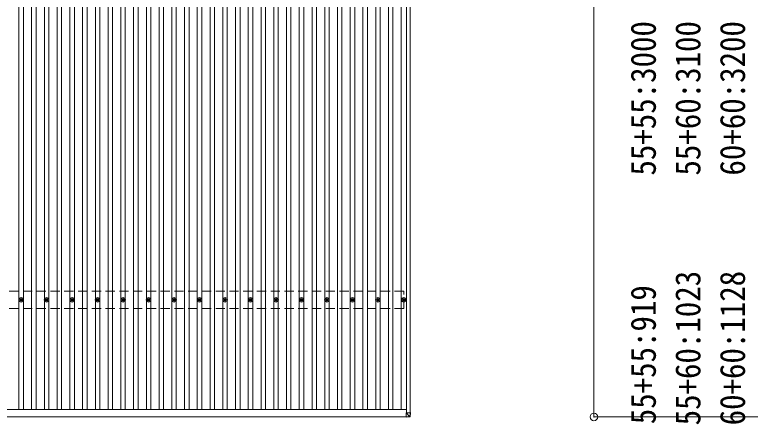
# Model space of a CAD drawing. Units: millimetres at full size, sheet at 1:60; details may follow other scales. Extents: x -16864 to 16864, y -11640 to 11640.
# Drawn here: x -11168 to -5396, y -1158 to 2054 of the extents above; entities that cross this region are included whole.
import ezdxf
from ezdxf.enums import TextEntityAlignment as Align

# ---------------------------------------------------------------- set-up
doc = ezdxf.new("R2010")
doc.units = ezdxf.units.MM
doc.header["$LTSCALE"] = 60
doc.header["$PDMODE"] = 32
doc.header["$PDSIZE"] = 60
doc.linetypes.add('DASHED1', pattern=[1.8, 1.2, -0.6])
for name, color, linetype, lineweight in [('1-1', 2, 'Continuous', 9), ('1-2', 134, 'Continuous', 9), ('1-3', 5, 'Continuous', 5), ('1-4', 2, 'DASHED1', 9), ('1-5', 6, 'Continuous', 9), ('1-8', 6, 'Continuous', 9)]:
    doc.layers.add(name, color=color, linetype=linetype, lineweight=lineweight)
doc.styles.add('ＭＳ ゴシック', font='')
doc.styles.get('ＭＳ ゴシック').set_extended_font_data('MS Gothic')

msp = doc.modelspace()

# ---------------------------------------------------------------- linework, layer by layer
at = {"layer": '1-1'}
for p, q in [((-8134.72, -1043.06), (-8134.72, 9674.52)), ((-8094.22, -1068.45), (-8094.22, 4295.09)), ((-8065.22, -1066.35), (-8065.22, 4295.09)), ((-13540.22, -1043.06), (-8094.22, -1043.06)), ((-13538.73, -1100.86), (-8096.52, -1100.86))]:
    msp.add_line(p, q, dxfattribs=at)
at = {"layer": '1-2'}
for p, q in [((-11134.72, -1043.06), (-11134.72, 9674.52)), ((-11099.72, -1043.06), (-11099.72, 9674.52)), ((-11034.72, -1043.06), (-11034.72, 9674.52)), ((-10999.72, -1043.06), (-10999.72, 9674.52)), ((-10934.72, -1043.06), (-10934.72, 9674.52)), ((-10899.72, -1043.06), (-10899.72, 9674.52)), ((-10834.72, -1043.06), (-10834.72, 9674.52)), ((-10799.72, -1043.06), (-10799.72, 9674.52)), ((-10734.72, -1043.06), (-10734.72, 9674.52)), ((-10699.72, -1043.06), (-10699.72, 9674.52)), ((-10634.72, -1043.06), (-10634.72, 9674.52)), ((-10599.72, -1043.06), (-10599.72, 9674.52)), ((-10534.72, -1043.06), (-10534.72, 9674.52)), ((-10499.72, -1043.06), (-10499.72, 9674.52)), ((-10434.72, -1043.06), (-10434.72, 9674.52)), ((-10399.72, -1043.06), (-10399.72, 9674.52)), ((-10334.72, -1043.06), (-10334.72, 9674.52)), ((-10299.72, -1043.06), (-10299.72, 9674.52)), ((-10234.72, -1043.06), (-10234.72, 9674.52)), ((-10199.72, -1043.06), (-10199.72, 9674.52)), ((-10134.72, -1043.06), (-10134.72, 9674.52)), ((-10099.72, -1043.06), (-10099.72, 9674.52)), ((-10034.72, -1043.06), (-10034.72, 9674.52)), ((-9999.72, -1043.06), (-9999.72, 9674.52)), ((-9934.72, -1043.06), (-9934.72, 9674.52)), ((-9899.72, -1043.06), (-9899.72, 9674.52)), ((-9834.72, -1043.06), (-9834.72, 9674.52)), ((-9799.72, -1043.06), (-9799.72, 9674.52)), ((-9734.72, -1043.06), (-9734.72, 9674.52)), ((-9699.72, -1043.06), (-9699.72, 9674.52)), ((-9634.72, -1043.06), (-9634.72, 9674.52)), ((-9599.72, -1043.06), (-9599.72, 9674.52)), ((-9534.72, -1043.06), (-9534.72, 9674.52)), ((-9499.72, -1043.06), (-9499.72, 9674.52)), ((-9434.72, -1043.06), (-9434.72, 9674.52)), ((-9399.72, -1043.06), (-9399.72, 9674.52)), ((-9334.72, -1043.06), (-9334.72, 9674.52)), ((-9299.72, -1043.06), (-9299.72, 9674.52)), ((-9234.72, -1043.06), (-9234.72, 9674.52)), ((-9199.72, -1043.06), (-9199.72, 9674.52)), ((-9134.72, -1043.06), (-9134.72, 9674.52)), ((-9099.72, -1043.06), (-9099.72, 9674.52)), ((-9034.72, -1043.06), (-9034.72, 9674.52)), ((-8999.72, -1043.06), (-8999.72, 9674.52)), ((-8934.72, -1043.06), (-8934.72, 9674.52)), ((-8899.72, -1043.06), (-8899.72, 9674.52)), ((-8834.72, -1043.06), (-8834.72, 9674.52)), ((-8799.72, -1043.06), (-8799.72, 9674.52)), ((-8734.72, -1043.06), (-8734.72, 9674.52)), ((-8699.72, -1043.06), (-8699.72, 9674.52)), ((-8634.72, -1043.06), (-8634.72, 9674.52)), ((-8599.72, -1043.06), (-8599.72, 9674.52)), ((-8534.72, -1043.06), (-8534.72, 9674.52)), ((-8499.72, -1043.06), (-8499.72, 9674.52)), ((-8434.72, -1043.06), (-8434.72, 9674.52)), ((-8399.72, -1043.06), (-8399.72, 9674.52)), ((-8334.72, -1043.06), (-8334.72, 9674.52)), ((-8299.72, -1043.06), (-8299.72, 9674.52)), ((-8234.72, -1043.06), (-8234.72, 9674.52)), ((-8199.72, -1043.06), (-8199.72, 9674.52))]:
    msp.add_line(p, q, dxfattribs=at)
at = {"layer": '1-3'}
for p, q in [((-11118.97, -172.34), (-11118.97, -176.75)), ((-11115.47, -172.34), (-11115.47, -176.75)), ((-10918.97, -172.34), (-10918.97, -176.75)), ((-10915.47, -172.34), (-10915.47, -176.75)), ((-10718.97, -172.34), (-10718.97, -176.75)), ((-10715.47, -172.34), (-10715.47, -176.75)), ((-10518.97, -172.34), (-10518.97, -176.75)), ((-10515.47, -172.34), (-10515.47, -176.75)), ((-10318.97, -172.34), (-10318.97, -176.75)), ((-10315.47, -172.34), (-10315.47, -176.75)), ((-10118.97, -172.34), (-10118.97, -176.75)), ((-10115.47, -172.34), (-10115.47, -176.75)), ((-9918.97, -172.34), (-9918.97, -176.75)), ((-9915.47, -172.34), (-9915.47, -176.75)), ((-9718.97, -172.34), (-9718.97, -176.75)), ((-9715.47, -172.34), (-9715.47, -176.75)), ((-9518.97, -172.34), (-9518.97, -176.75)), ((-9515.47, -172.34), (-9515.47, -176.75)), ((-9318.97, -172.34), (-9318.97, -176.75)), ((-9315.47, -172.34), (-9315.47, -176.75)), ((-9118.97, -172.34), (-9118.97, -176.75)), ((-9115.47, -172.34), (-9115.47, -176.75)), ((-8918.97, -172.34), (-8918.97, -176.75)), ((-8915.47, -172.34), (-8915.47, -176.75)), ((-8718.97, -172.34), (-8718.97, -176.75)), ((-8715.47, -172.34), (-8715.47, -176.75)), ((-8518.97, -172.34), (-8518.97, -176.75)), ((-8515.47, -172.34), (-8515.47, -176.75)), ((-8318.97, -172.34), (-8318.97, -176.75)), ((-8315.47, -172.34), (-8315.47, -176.75)), ((-8116.22, -172.34), (-8116.22, -176.75)), ((-8112.72, -172.34), (-8112.72, -176.75)), ((-11127.22, -180.59), (-11122.8, -180.59)), ((-11127.22, -184.09), (-11122.8, -184.09)), ((-11118.97, -187.92), (-11118.97, -192.33)), ((-11115.47, -187.92), (-11115.47, -192.33)), ((-11111.64, -180.59), (-11107.22, -180.59)), ((-11111.64, -184.09), (-11107.22, -184.09)), ((-10927.22, -180.59), (-10922.8, -180.59)), ((-10927.22, -184.09), (-10922.8, -184.09)), ((-10918.97, -187.92), (-10918.97, -192.33)), ((-10915.47, -187.92), (-10915.47, -192.33)), ((-10911.64, -180.59), (-10907.22, -180.59)), ((-10911.64, -184.09), (-10907.22, -184.09)), ((-10727.22, -180.59), (-10722.8, -180.59)), ((-10727.22, -184.09), (-10722.8, -184.09)), ((-10718.97, -187.92), (-10718.97, -192.33)), ((-10715.47, -187.92), (-10715.47, -192.33)), ((-10711.64, -180.59), (-10707.22, -180.59)), ((-10711.64, -184.09), (-10707.22, -184.09)), ((-10527.22, -180.59), (-10522.8, -180.59)), ((-10527.22, -184.09), (-10522.8, -184.09)), ((-10518.97, -187.92), (-10518.97, -192.33)), ((-10515.47, -187.92), (-10515.47, -192.33)), ((-10511.64, -180.59), (-10507.22, -180.59)), ((-10511.64, -184.09), (-10507.22, -184.09)), ((-10327.22, -180.59), (-10322.8, -180.59)), ((-10327.22, -184.09), (-10322.8, -184.09)), ((-10318.97, -187.92), (-10318.97, -192.33)), ((-10315.47, -187.92), (-10315.47, -192.33)), ((-10311.64, -180.59), (-10307.22, -180.59)), ((-10311.64, -184.09), (-10307.22, -184.09)), ((-10127.22, -180.59), (-10122.8, -180.59)), ((-10127.22, -184.09), (-10122.8, -184.09)), ((-10118.97, -187.92), (-10118.97, -192.33)), ((-10115.47, -187.92), (-10115.47, -192.33)), ((-10111.64, -180.59), (-10107.22, -180.59)), ((-10111.64, -184.09), (-10107.22, -184.09)), ((-9927.22, -180.59), (-9922.8, -180.59)), ((-9927.22, -184.09), (-9922.8, -184.09)), ((-9918.97, -187.92), (-9918.97, -192.33)), ((-9915.47, -187.92), (-9915.47, -192.33)), ((-9911.64, -180.59), (-9907.22, -180.59)), ((-9911.64, -184.09), (-9907.22, -184.09)), ((-9727.22, -180.59), (-9722.8, -180.59)), ((-9727.22, -184.09), (-9722.8, -184.09)), ((-9718.97, -187.92), (-9718.97, -192.33)), ((-9715.47, -187.92), (-9715.47, -192.33)), ((-9711.64, -180.59), (-9707.22, -180.59)), ((-9711.64, -184.09), (-9707.22, -184.09)), ((-9527.22, -180.59), (-9522.8, -180.59)), ((-9527.22, -184.09), (-9522.8, -184.09)), ((-9518.97, -187.92), (-9518.97, -192.33)), ((-9515.47, -187.92), (-9515.47, -192.33)), ((-9511.64, -180.59), (-9507.22, -180.59)), ((-9511.64, -184.09), (-9507.22, -184.09)), ((-9327.22, -180.59), (-9322.8, -180.59)), ((-9327.22, -184.09), (-9322.8, -184.09)), ((-9318.97, -187.92), (-9318.97, -192.33)), ((-9315.47, -187.92), (-9315.47, -192.33)), ((-9311.64, -180.59), (-9307.22, -180.59)), ((-9311.64, -184.09), (-9307.22, -184.09)), ((-9127.22, -180.59), (-9122.8, -180.59)), ((-9127.22, -184.09), (-9122.8, -184.09)), ((-9118.97, -187.92), (-9118.97, -192.33)), ((-9115.47, -187.92), (-9115.47, -192.33)), ((-9111.64, -180.59), (-9107.22, -180.59)), ((-9111.64, -184.09), (-9107.22, -184.09)), ((-8927.22, -180.59), (-8922.8, -180.59)), ((-8927.22, -184.09), (-8922.8, -184.09)), ((-8918.97, -187.92), (-8918.97, -192.33)), ((-8915.47, -187.92), (-8915.47, -192.33)), ((-8911.64, -180.59), (-8907.22, -180.59)), ((-8911.64, -184.09), (-8907.22, -184.09)), ((-8727.22, -180.59), (-8722.8, -180.59)), ((-8727.22, -184.09), (-8722.8, -184.09)), ((-8718.97, -187.92), (-8718.97, -192.33)), ((-8715.47, -187.92), (-8715.47, -192.33)), ((-8711.64, -180.59), (-8707.22, -180.59)), ((-8711.64, -184.09), (-8707.22, -184.09)), ((-8527.22, -180.59), (-8522.8, -180.59)), ((-8527.22, -184.09), (-8522.8, -184.09)), ((-8518.97, -187.92), (-8518.97, -192.33)), ((-8515.47, -187.92), (-8515.47, -192.33)), ((-8511.64, -180.59), (-8507.22, -180.59)), ((-8511.64, -184.09), (-8507.22, -184.09)), ((-8327.22, -180.59), (-8322.8, -180.59)), ((-8327.22, -184.09), (-8322.8, -184.09)), ((-8318.97, -187.92), (-8318.97, -192.33)), ((-8315.47, -187.92), (-8315.47, -192.33)), ((-8311.64, -180.59), (-8307.22, -180.59)), ((-8311.64, -184.09), (-8307.22, -184.09)), ((-8124.47, -180.59), (-8120.05, -180.59)), ((-8124.47, -184.09), (-8120.05, -184.09)), ((-8116.22, -187.92), (-8116.22, -192.33)), ((-8112.72, -187.92), (-8112.72, -192.33)), ((-8108.89, -180.59), (-8104.47, -180.59)), ((-8108.89, -184.09), (-8104.47, -184.09))]:
    msp.add_line(p, q, dxfattribs=at)
for centre, radius in [((-11117.22, -182.34), 18.25), ((-11117.22, -182.34), 10.15), ((-10917.22, -182.34), 18.25), ((-10917.22, -182.34), 10.15), ((-10717.22, -182.34), 18.25), ((-10717.22, -182.34), 10.15), ((-10517.22, -182.34), 18.25), ((-10517.22, -182.34), 10.15), ((-10317.22, -182.34), 18.25), ((-10317.22, -182.34), 10.15), ((-10117.22, -182.34), 18.25), ((-10117.22, -182.34), 10.15), ((-9917.22, -182.34), 18.25), ((-9917.22, -182.34), 10.15), ((-9717.22, -182.34), 18.25), ((-9717.22, -182.34), 10.15), ((-9517.22, -182.34), 18.25), ((-9517.22, -182.34), 10.15), ((-9317.22, -182.34), 18.25), ((-9317.22, -182.34), 10.15), ((-9117.22, -182.34), 18.25), ((-9117.22, -182.34), 10.15), ((-8917.22, -182.34), 18.25), ((-8917.22, -182.34), 10.15), ((-8717.22, -182.34), 18.25), ((-8717.22, -182.34), 10.15), ((-8517.22, -182.34), 18.25), ((-8517.22, -182.34), 10.15), ((-8317.22, -182.34), 18.25), ((-8317.22, -182.34), 10.15), ((-8114.47, -182.34), 18.25), ((-8114.47, -182.34), 10.15), ((-11117.22, -182.34), 5.85), ((-11117.22, -182.34), 5.25), ((-10917.22, -182.34), 5.85), ((-10917.22, -182.34), 5.25), ((-10717.22, -182.34), 5.85), ((-10717.22, -182.34), 5.25), ((-10517.22, -182.34), 5.85), ((-10517.22, -182.34), 5.25), ((-10317.22, -182.34), 5.85), ((-10317.22, -182.34), 5.25), ((-10117.22, -182.34), 5.85), ((-10117.22, -182.34), 5.25), ((-9917.22, -182.34), 5.85), ((-9917.22, -182.34), 5.25), ((-9717.22, -182.34), 5.85), ((-9717.22, -182.34), 5.25), ((-9517.22, -182.34), 5.85), ((-9517.22, -182.34), 5.25), ((-9317.22, -182.34), 5.85), ((-9317.22, -182.34), 5.25), ((-9117.22, -182.34), 5.85), ((-9117.22, -182.34), 5.25), ((-8917.22, -182.34), 5.85), ((-8917.22, -182.34), 5.25), ((-8717.22, -182.34), 5.85), ((-8717.22, -182.34), 5.25), ((-8517.22, -182.34), 5.85), ((-8517.22, -182.34), 5.25), ((-8317.22, -182.34), 5.85), ((-8317.22, -182.34), 5.25), ((-8114.47, -182.34), 5.85), ((-8114.47, -182.34), 5.25)]:
    msp.add_circle(centre, radius, dxfattribs=at)
at = {"layer": '1-4'}
for p, q in [((-8114.47, -115.34), (-13517.22, -115.34)), ((-8114.47, -249.34), (-8114.47, -115.34)), ((-8114.47, -249.34), (-13517.22, -249.34))]:
    msp.add_line(p, q, dxfattribs=at)
at = {"layer": '1-5'}
for p, q in [((-8064.12, -1068.42), (-8096.52, -1068.45)), ((-8096.52, -1068.45), (-8066.08, -1098.86)), ((-8096.52, -1100.82), (-8096.52, -1068.45)), ((-8096.49, -1068.41), (-8065.19, -1068.39)), ((-8064.12, -1068.42), (-8065.98, -1098.91)), ((-8063.15, -1066.31), (-8065.52, -1066.31)), ((-8065.52, -1068.39), (-8065.52, -1066.31)), ((-8065.52, -1066.35), (-8065.19, -1066.35)), ((-8065.19, -1066.35), (-8065.31, -1068.39)), ((-8064.84, -1068.39), (-8064.72, -1066.36)), ((-8064.72, -1068.38), (-8064.72, -1066.36)), ((-8064.09, -1098.95), (-8062.22, -1068.39)), ((-8062.22, -1066.33), (-8062.22, -1068.39)), ((-8066.08, -1098.96), (-8096.52, -1100.82)), ((-8096.52, -1102.69), (-8065.96, -1100.82)), ((-8096.52, -1100.82), (-8096.52, -1102.69))]:
    msp.add_line(p, q, dxfattribs=at)
for centre, radius, start, end in [((-8065.13, -1091.44), 7.58, 262.7522, 277.8884), ((-7958.31, -1092.83), 107.95, 183.2546, 184.24548), ((-8066.08, -1098.83), 2, 273.49707, 356.49707)]:
    msp.add_arc(centre, radius, start, end, dxfattribs=at)
for centre, major_axis, ratio, start_param, end_param in [((-8065.22, -1066.36), (0.501, 0), 0.014308, 6.2831846, 7.7880026), ((-8065.22, -1068.38), (0.501, 0), 0.014285, 4.7646511, 6.2831853), ((-8064.22, -1068.39), (2, 0), 0.014285, 4.7646511, 6.2831853), ((-8063.22, -1066.33), (1, 0), 0.014308, 6.2831846, 7.7880026), ((-8066.08, -1098.83), (2, -0.12), 0.038822, 4.7655258, 6.28406)]:
    msp.add_ellipse(centre, major_axis=major_axis, ratio=ratio, start_param=start_param, end_param=end_param, dxfattribs=at)
at = {"layer": '1-8'}
for p in [(-6622.56, 9737.94), (-4324.56, -1100.98)]:
    msp.add_line(p, (-6622.56, -1100.98), dxfattribs=at)
msp.add_point((-6622.56, -1100.98), dxfattribs=at)

# ---------------------------------------------------------------- texts
at = {"layer": '1-8', "color": 7, "style": 'ＭＳ ゴシック', "width": 0.9}
for s, p in [('55+55:3000', (-6077.56, 792.54)), ('55+60:3100', (-5727.56, 792.54)), ('60+60:3200', (-5377.56, 792.54)), ('55+60:1023', (-5727.56, -1166.72)), ('60+60:1128', (-5377.56, -1166.72)), ('55+55:919', (-6077.56, -1157.97))]:
    msp.add_text(s, height=197.9, rotation=90, dxfattribs=at).set_placement(p, align=Align.BOTTOM_LEFT)

doc.saveas('drawing.dxf')
